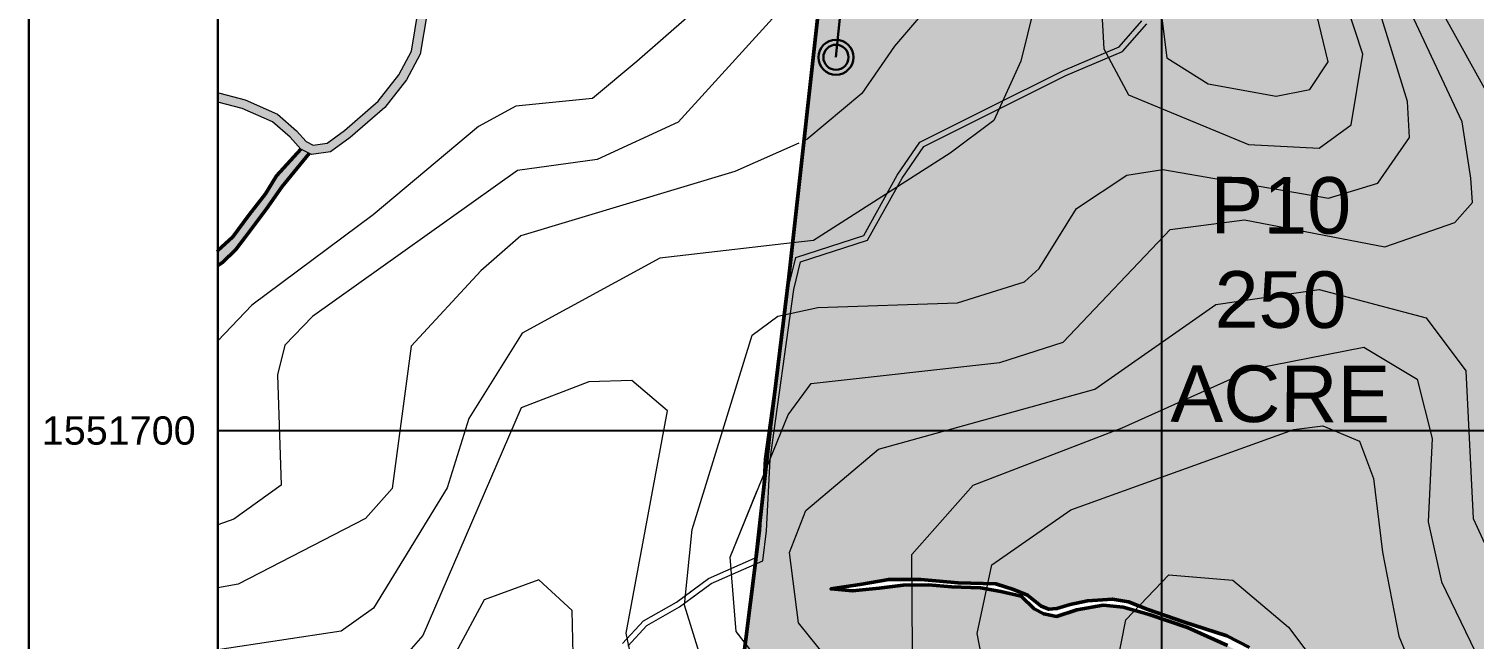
# Model space of a CAD drawing. Header units: metres. Extents: x 32505 to 230200, y 224018 to 1564544.
# Drawn here: x 222800 to 224331, y 1551479 to 1552126 of the extents above; entities that cross this region are included whole.
import ezdxf

# ---------------------------------------------------------------- set-up
doc = ezdxf.new("R2010")
doc.units = ezdxf.units.M
doc.linetypes.add('PHANTOM2', pattern=[1.25, 0.625, -0.125, 0.125, -0.125, 0.125, -0.125])
for name, color, linetype, lineweight in [('10 M CONTOUR', 8, 'Continuous', 9), ('2 M CONTOUR', 254, 'Continuous', 9), ('STREAM', 141, 'Continuous', 0)]:
    doc.layers.add(name, color=color, linetype=linetype, lineweight=lineweight)
for name, color, linetype in [('G_CART TRACK', 252, 'Continuous'), ('GRID', 7, 'Continuous'), ('VILLAGE BOUNDARY', 6, 'Continuous')]:
    doc.layers.add(name, color=color, linetype=linetype)
doc.styles.get("Standard").update_dxf_attribs({"font": 'arial.ttf'})

msp = doc.modelspace()

# ---------------------------------------------------------------- hatches: boundary and pattern name
at = {"layer": 'STREAM'}
h = msp.add_hatch(color=256, dxfattribs=at)
h.dxf.hatch_style = 1
h.paths.add_polyline_path([(223000, 1552058.2), (223000, 1552048.5), (223000.3, 1552048.4), (223025.8, 1552041.5), (223058.2, 1552027.4), (223076.8, 1552011), (223088, 1551998.6), (223099.4, 1551992.8), (223119.6, 1551995.6), (223140.5, 1552010.7), (223177.1, 1552042.6), (223200, 1552071.9), (223214.7, 1552099.2), (223221.9, 1552142.9), (223228.6, 1552159.9), (223237.1, 1552172.6), (223248.2, 1552177.2), (223274.7, 1552175.2), (223286, 1552174.9), (223297.9, 1552181), (223302.7, 1552196.3), (223310, 1552211.3), (223330.2, 1552227.9), (223366.2, 1552257), (223381, 1552271.8), (223418.2, 1552284), (223466.9, 1552321.9), (223507.5, 1552364.5), (223530.3, 1552395.7), (223560.9, 1552428.1), (223592.1, 1552450.9), (223619.6, 1552526.2), (223649.7, 1552541.7), (223666.2, 1552536.8), (223708.8, 1552532.9), (223742.4, 1552548.5), (223742.9, 1552596.7), (223724.8, 1552578.2), (223705, 1552572.1), (223670.9, 1552573.5), (223637.4, 1552570.1), (223612.2, 1552559.1), (223594.2, 1552540.4), (223575.3, 1552488), (223569.3, 1552463.9), (223558.6, 1552447.1), (223545.2, 1552434.4), (223529.1, 1552421.7), (223499.6, 1552389.6), (223420.6, 1552311.1), (223399.5, 1552297.9), (223379.5, 1552299.1), (223353.2, 1552293.9), (223341.6, 1552287.6), (223334.3, 1552275), (223302.7, 1552262.3), (223263.8, 1552264.5), (223205.9, 1552275), (223170.1, 1552313.8), (223127, 1552343.3), (223083.9, 1552369.5), (223047.1, 1552374.8), (223011.9, 1552362), (223000, 1552356.3), (223000, 1552335.2), (223002.3, 1552336.8), (223029.2, 1552353.2), (223052.7, 1552357.1), (223078.3, 1552353.3), (223099.4, 1552344.3), (223140.1, 1552314.9), (223171.7, 1552281.1), (223195, 1552260), (223211.1, 1552252.5), (223245.5, 1552248.2), (223284.6, 1552246.3), (223323.4, 1552251.7), (223350.3, 1552262.4), (223365.3, 1552269.6), (223360.2, 1552264.5), (223324.1, 1552235.4), (223302.3, 1552217.5), (223293.7, 1552199.9), (223289.9, 1552187.7), (223283.8, 1552184.6), (223275.2, 1552184.8), (223246.7, 1552187), (223230.8, 1552180.4), (223220.1, 1552164.4), (223212.5, 1552145.4), (223205.4, 1552102.4), (223191.9, 1552077.2), (223170, 1552049.3), (223134.5, 1552018.3), (223115.9, 1552004.8), (223101.1, 1552002.8), (223093.9, 1552006.4), (223083.6, 1552017.8), (223063.4, 1552035.7), (223029, 1552050.6), (223002.3, 1552057.9)])
at = {"layer": 'STREAM', "true_color": 0xffffdb}
h = msp.add_hatch(color=7, dxfattribs=at)
h.dxf.hatch_style = 1
h.paths.add_polyline_path([(224685.7, 1551811.7), (224691.4, 1551744.8), (224771.5, 1551722.9), (224837.9, 1551738.5), (224868.6, 1551771.4), (224961.9, 1551804), (224963.7, 1551806.2), (224965.8, 1551851.1), (224927.3, 1551888.6), (224844.5, 1551917.8), (224808.1, 1551852.8), (224716.9, 1551849.6), (224794.5, 1551943.8), (224714.1, 1551994.4), (224705.3, 1551992.1), (224705.1, 1552000.1), (224685.4, 1552012.5), (224611.1, 1552058.3), (224549.9, 1552093.9), (224510.8, 1552133), (224502.3, 1552187.3), (224518.6, 1552201.2), (223667.8, 1552201.2), (223666.6, 1552191.2), (223641.4, 1552191.2), (223605.2, 1551862.5), (223585.8, 1551703.5), (223569.5, 1551557.1), (223540.3, 1551324.5), (223642.4, 1551173.6), (223751.5, 1551025.5), (223761.4, 1551025.7), (223780.6, 1551021.2), (223804.6, 1551013), (223826.7, 1551002.4), (223838.8, 1551000.2), (223899.4, 1551002.6), (223960.9, 1551002.6), (223984.3, 1551005), (223994.6, 1551010), (224010.3, 1551024), (224010.3, 1551024.2), (223987, 1551020.4), (224016.1, 1551146.8), (223943.9, 1551220.4), (223949.4, 1551341.4), (224057.2, 1551324.1), (224092.7, 1551364.7), (224097.9, 1551365), (224104.7, 1551419.7), (224098, 1551448.1), (224085.8, 1551463.4), (224069.8, 1551471.9), (224027.4, 1551491.1), (223986.7, 1551505), (223959.2, 1551512.5), (223938.1, 1551514.7), (223910.4, 1551509.8), (223888.7, 1551502.8), (223875.2, 1551505.5), (223864.9, 1551510.9), (223851.3, 1551524.4), (223829.7, 1551529.3), (223808, 1551533.1), (223777.6, 1551534.2), (223753.2, 1551536.3), (223726.1, 1551535.8), (223700.7, 1551532.6), (223672.5, 1551529.8), (223649.7, 1551532), (223680.4, 1551536.7), (223710.9, 1551542.1), (223744.8, 1551541.8), (223784.5, 1551538.4), (223824.5, 1551537.4), (223843.1, 1551531.4), (223858, 1551525.3), (223872.6, 1551513.8), (223880.7, 1551510.4), (223889.2, 1551511.1), (223903, 1551515.4), (223921.6, 1551519.4), (223947.9, 1551521.1), (223964.8, 1551518.4), (223985.4, 1551510.2), (224023.1, 1551497.1), (224069.2, 1551482.1), (224093.1, 1551469.7), (224105.6, 1551454.2), (224108.2, 1551448.3), (224109.3, 1551457.1), (224214.1, 1551447), (224263.7, 1551428.4), (224218.4, 1551291.3), (224236.9, 1551258.8), (224272.1, 1551209.3), (224338.7, 1551193.4), (224321.2, 1551144.1), (224354.4, 1551114), (224393.7, 1551101.6), (224444.1, 1551136.7), (224470.9, 1551346), (224482.7, 1551529.5), (224575.5, 1551722.9), (224613.2, 1551807.6)])
at = {"layer": 'STREAM'}
h = msp.add_hatch(color=256, dxfattribs=at)
h.dxf.hatch_style = 1
edge = h.paths.add_edge_path()
edge.add_arc((223655, 1552095.9), 18.5, -96.1945, 263.8055)
h = msp.add_hatch(color=256, dxfattribs=at)
h.dxf.hatch_style = 1
h.paths.add_polyline_path([(223000, 1551891), (223000, 1551875), (223005, 1551878.1), (223019.1, 1551892), (223029.6, 1551905.5), (223051.7, 1551935.3), (223068.2, 1551958.7), (223097, 1551994), (223088, 1551998.6), (223062.4, 1551970), (223050.7, 1551951.1), (223033, 1551928.5), (223016.2, 1551905.3), (223000, 1551891)])

# ---------------------------------------------------------------- linework, layer by layer
at = {"color": 1, "lineweight": 50, "flags": 128}
for points in [[(224518.6, 1552201.2), (223667.8, 1552201.2), (223666.6, 1552191.2), (223641.4, 1552191.2), (223605.2, 1551862.5), (223585.8, 1551703.5), (223569.5, 1551557.1), (223540.3, 1551324.5)], [(224069.8, 1551471.9), (224027.4, 1551491.1), (223986.7, 1551505), (223959.2, 1551512.5), (223938.1, 1551514.7), (223910.4, 1551509.8), (223888.7, 1551502.8), (223875.2, 1551505.5), (223864.9, 1551510.9), (223851.3, 1551524.4), (223829.7, 1551529.3), (223808, 1551533.1), (223777.6, 1551534.2), (223753.2, 1551536.3), (223726.1, 1551535.8), (223700.7, 1551532.6), (223672.5, 1551529.8), (223649.7, 1551532), (223680.4, 1551536.7), (223710.9, 1551542.1), (223744.8, 1551541.8), (223784.5, 1551538.4), (223824.5, 1551537.4), (223843.1, 1551531.4), (223858, 1551525.3), (223872.6, 1551513.8), (223880.7, 1551510.4), (223889.2, 1551511.1), (223903, 1551515.4), (223921.6, 1551519.4), (223947.9, 1551521.1), (223964.8, 1551518.4), (223985.4, 1551510.2), (224023.1, 1551497.1), (224069.2, 1551482.1), (224093.1, 1551469.7)]]:
    msp.add_lwpolyline(points, dxfattribs=at)
at = {"layer": '10 M CONTOUR', "elevation": 430}
msp.add_lwpolyline([(223639.5, 1552184), (223620, 1552172.7), (223487.7, 1552027), (223402, 1551987.6), (223317.6, 1551975.7), (223100.5, 1551820.8), (223071, 1551790.6), (223063.4, 1551759.1), (223067.2, 1551642), (223017.2, 1551606), (223000, 1551600.1)], dxfattribs=at)
at = {"layer": '10 M CONTOUR'}
for points in [[(224401, 1551956.7, 430), (224277.8, 1552179.4, 430), (224153.9, 1552320.6, 430), (224104, 1552395, 430), (224044.1, 1552450.1, 430), (223952.7, 1552472.1, 430), (223861.5, 1552426.2, 430), (223792.5, 1552343.1, 430), (223704.2, 1552221.2, 430), (223639.5, 1552184, 430)], [(223704.5, 1551385.3, 430), (223615.3, 1551496, 430), (223605.7, 1551570.5, 430), (223623, 1551615.1, 430), (223700.2, 1551680.1, 430), (223929.2, 1551743.9, 430), (224057.5, 1551833.7, 430), (224167, 1551849.6, 430), (224280.2, 1551819.6, 430), (224322.5, 1551763.2, 430), (224330.3, 1551606.5, 430), (224364.8, 1551531.3, 430)]]:
    msp.add_polyline3d(points, dxfattribs=at)
at = {"layer": '2 M CONTOUR'}
for points, elevation in [([(223615.6, 1552004.8), (223547.8, 1551974.7), (223321.3, 1551906.6), (223278.9, 1551869.4), (223204.9, 1551789.5), (223184.9, 1551638.6), (223156.5, 1551606.5), (223021.7, 1551537.1), (223000, 1551533)], 432), ([(223609.1, 1551899), (223468.5, 1551882.8), (223322.6, 1551803.1), (223266, 1551712.7), (223243, 1551639.1), (223165.1, 1551511.5), (223131, 1551487.1), (223000, 1551467.5)], 434), ([(223359.5, 1550700), (223395.7, 1550709.3), (223428.5, 1550755.3), (223446.8, 1550853.7), (223429.5, 1550944.7), (223412.7, 1551019.9), (223446.5, 1551188.3), (223496.3, 1551324.9), (223474.6, 1551412.4), (223440.6, 1551448), (223432.8, 1551484.9), (223476.4, 1551720.7), (223438.6, 1551752.9), (223393.1, 1551751.5), (223321.7, 1551724), (223217.5, 1551482.4), (223172.9, 1551431.6), (223134.2, 1551409.4), (223000, 1551389.1)], 436)]:
    msp.add_lwpolyline(points, dxfattribs=dict(at, elevation=elevation))
for points in [[(223659.3, 1552342, 428), (223552.7, 1552186.9, 428), (223443.9, 1552091.4, 428), (223397.2, 1552052.1, 428), (223315.8, 1552043.9, 428), (223276.2, 1552022.4, 428), (223164.7, 1551928.6, 428), (223036.1, 1551833.1, 428), (223000, 1551795, 428)], [(223934.8, 1552174.1, 436), (223938.7, 1552105, 436), (223965, 1552055.9, 436), (224092.1, 1552003.4, 436), (224166.8, 1551999.4, 436), (224200.7, 1552024.3, 436), (224213.2, 1552099.2, 436), (224187.9, 1552177.1, 436), (224084.8, 1552251.1, 436), (223999.6, 1552254.8, 436), (223934.8, 1552174.1, 436)], [(223995.6, 1552174.1, 438), (224005.5, 1552095.4, 438), (224049.4, 1552067.6, 438), (224121.3, 1552054.5, 438), (224157, 1552061.8, 438), (224176.4, 1552091.2, 438), (224156.7, 1552173.5, 438), (224074.8, 1552198.4, 438), (224007.8, 1552190.1, 438), (223995.6, 1552174.1, 438)], [(223647.4, 1551359.9, 432), (223549.4, 1551486.9, 432), (223542.8, 1551565.7, 432), (223604.4, 1551716.7, 432), (223628.8, 1551749.9, 432), (223828.7, 1551772.3, 432), (223895.6, 1551793.6, 432), (224009.2, 1551913.2, 432), (224087.7, 1551923.6, 432), (224236.4, 1551894.9, 432), (224310.8, 1551920.5, 432), (224329.3, 1551941.7, 432), (224327.6, 1551967.8, 432), (224318.5, 1552027.3, 432), (224245.7, 1552183.1, 432)], [(223593.5, 1551821.2, 434), (223635.9, 1551830.6, 434), (223783.7, 1551835.6, 434), (223854.8, 1551857.7, 434), (223870.4, 1551871.9, 434), (223909.8, 1551935.5, 434), (223963.2, 1551970.9, 434), (224001.3, 1551976.9, 434), (224176.9, 1551946.6, 434), (224229.3, 1551962.5, 434), (224262.8, 1552010.8, 434), (224260.5, 1552049.1, 434), (224222.9, 1552171.7, 434)], [(223872.4, 1552179.5, 434), (223851, 1552091.9, 434), (223822.2, 1552028.8, 434), (223776.1, 1551994.1, 434), (223631.2, 1551901.6, 434), (223609.1, 1551899, 434)], [(223757.2, 1552154.7, 432), (223716.9, 1552107.8, 432), (223682.5, 1552057.6, 432), (223624.3, 1552008.7, 432), (223620.8, 1552007.1, 432)], [(223549.3, 1551396.5, 434), (223515, 1551448.6, 434), (223494.6, 1551514.8, 434), (223502.7, 1551595.1, 434), (223566.4, 1551801.1, 434), (223593.5, 1551821.2, 434)], [(223736.2, 1551466.3, 428), (223735.5, 1551568.6, 428), (223800.4, 1551642, 428), (223958.4, 1551703, 428), (224097.3, 1551765.5, 428), (224214.3, 1551788.5, 428), (224270.7, 1551754.4, 428), (224286.6, 1551691.4, 428), (224282.6, 1551603.1, 428), (224296.6, 1551539.6, 428), (224342.5, 1551444.4, 428)], [(223838.2, 1551311.4, 426), (223804.8, 1551484.7, 426), (223820.1, 1551557.5, 426), (223903.8, 1551615.8, 426), (224140, 1551700.9, 426), (224171, 1551705.1, 426), (224209.7, 1551688.8, 426), (224224.4, 1551649.2, 426), (224234, 1551571.1, 426), (224251.3, 1551481.8, 426), (224304.6, 1551352.1, 426)], [(223553.4, 1551481.6, 432), (223549.4, 1551486.9, 432), (223542.8, 1551565.7, 432), (223571.6, 1551636.2, 432)], [(223395.7, 1551104, 438), (223388, 1551237.6, 438), (223384.3, 1551305.6, 438), (223378.3, 1551384.7, 438), (223375.5, 1551508.9, 438), (223340.4, 1551541.6, 438), (223282.4, 1551520.4, 438), (223222.3, 1551408.8, 438), (223052.9, 1551330.9, 438), (223000, 1551272.8, 438)], [(223943.6, 1551404.1, 424), (223962, 1551499.2, 424), (224007.8, 1551546.8, 424), (224075.5, 1551541.3, 424), (224134.5, 1551491.4, 424), (224215.7, 1551383.7, 424)]]:
    msp.add_polyline3d(points, dxfattribs=at)
at = {"layer": 'G_CART TRACK', "lineweight": 15}
for points in [[(223429, 1551474), (223451, 1551498), (223486, 1551518), (223520, 1551543), (223572, 1551566), (223575.5, 1551594), (223579.5, 1551670), (223604.5, 1551850.5), (223612.5, 1551883.5), (223684.5, 1551907), (223720, 1551971), (223744, 1552006), (223816, 1552042), (223896, 1552082), (223955, 1552107), (223979.2, 1552134.5)], [(223434.5, 1551471.1), (223454.8, 1551493.3), (223489.3, 1551513), (223523, 1551537.8), (223577.5, 1551561.9), (223581.5, 1551593.5), (223585.5, 1551669.4), (223610.4, 1551849.4), (223617.5, 1551878.8), (223688.6, 1551902), (223725.1, 1551967.8), (223748.1, 1552001.3), (223818.7, 1552036.6), (223898.5, 1552076.5), (223958.6, 1552102), (223984.5, 1552131.5)], [(223500, 1551528.3), (223520, 1551543), (223572, 1551566), (223575.5, 1551594), (223579.5, 1551670), (223604.5, 1551850.5), (223612.5, 1551883.5), (223684.5, 1551907), (223720, 1551971), (223744, 1552006), (223816, 1552042), (223896, 1552082), (223955, 1552107), (223979.2, 1552134.5)], [(223500, 1551520.8), (223523, 1551537.8), (223577.5, 1551561.9), (223581.5, 1551593.5), (223585.5, 1551669.4), (223610.4, 1551849.4), (223617.5, 1551878.8), (223688.6, 1551902), (223725.1, 1551967.8), (223748.1, 1552001.3), (223818.7, 1552036.6), (223898.5, 1552076.5), (223958.6, 1552102), (223984.5, 1552131.5)]]:
    msp.add_lwpolyline(points, dxfattribs=at)
at = {"layer": 'GRID', "linetype": 'Continuous'}
for p, q in [((222800, 1563900), (222800, 1548339.6)), ((223000, 1563700), (223000, 1550700)), ((223000, 1563700), (223000, 1550700))]:
    msp.add_line(p, q, dxfattribs=at)
at = {"layer": 'GRID', "color": 254, "linetype": 'Continuous'}
for p, q in [((224000, 1563700), (224000, 1550700)), ((223000, 1551700), (230000, 1551700))]:
    msp.add_line(p, q, dxfattribs=at)
at = {"layer": 'GRID', "linetype": 'Continuous'}
for points in [[(222800, 1563900), (230200, 1563900), (230200, 1548339.6), (222800, 1548339.6)], [(223000, 1550700), (223000, 1563700), (230000, 1563700), (230000, 1550700)], [(223000, 1550700), (223000, 1563700), (230000, 1563700), (230000, 1550700)]]:
    msp.add_lwpolyline(points, close=True, dxfattribs=at)
at = {"layer": 'STREAM', "lineweight": 30}
msp.add_line((223655, 1552095.9), (223664.6, 1552191.2), dxfattribs=at)
at = {"layer": 'STREAM'}
for points in [[(223000, 1552058.2), (223002.3, 1552057.9), (223029, 1552050.6), (223063.4, 1552035.7), (223083.6, 1552017.8), (223093.9, 1552006.4), (223101.1, 1552002.8), (223115.9, 1552004.8), (223134.5, 1552018.3), (223170, 1552049.3), (223191.9, 1552077.2), (223205.4, 1552102.4), (223212.5, 1552145.4)], [(223221.9, 1552142.9), (223214.7, 1552099.2), (223200, 1552071.9), (223177.1, 1552042.6), (223140.5, 1552010.7), (223119.6, 1551995.6), (223099.4, 1551992.8), (223088, 1551998.6), (223076.8, 1552011), (223058.2, 1552027.4), (223025.8, 1552041.5), (223000.3, 1552048.4), (223000, 1552048.5)]]:
    msp.add_lwpolyline(points, dxfattribs=at)
at = {"layer": 'STREAM', "linetype": 'Continuous', "lineweight": 50}
for points in [[(223088, 1551998.6), (223062.4, 1551970), (223050.7, 1551951.1), (223033, 1551928.5), (223016.2, 1551905.3), (223000, 1551891), (223000, 1551891)], [(223088, 1551998.6), (223062.4, 1551970), (223050.7, 1551951.1), (223033, 1551928.5), (223016.2, 1551905.3), (223000, 1551891), (223000, 1551891)], [(223000, 1551875), (223005, 1551878.1), (223019.1, 1551892), (223029.6, 1551905.5), (223051.7, 1551935.3), (223068.2, 1551958.7), (223097, 1551994)], [(223000, 1551875), (223005, 1551878.1), (223019.1, 1551892), (223029.6, 1551905.5), (223051.7, 1551935.3), (223068.2, 1551958.7), (223097, 1551994)]]:
    msp.add_lwpolyline(points, dxfattribs=at)
at = {"layer": 'STREAM', "lineweight": 50}
msp.add_lwpolyline([(224093.1, 1551469.7), (224069.2, 1551482.1), (224023.1, 1551497.1), (223985.4, 1551510.2), (223964.8, 1551518.4), (223947.9, 1551521.1), (223921.6, 1551519.4), (223903, 1551515.4), (223889.2, 1551511.1), (223880.7, 1551510.4), (223872.6, 1551513.8), (223858, 1551525.3), (223843.1, 1551531.4), (223824.5, 1551537.4), (223784.5, 1551538.4), (223744.8, 1551541.8), (223710.9, 1551542.1), (223680.4, 1551536.7), (223649.7, 1551532), (223672.5, 1551529.8), (223700.7, 1551532.6), (223726.1, 1551535.8), (223753.2, 1551536.3), (223777.6, 1551534.2), (223808, 1551533.1), (223829.7, 1551529.3), (223851.3, 1551524.4), (223864.9, 1551510.9), (223875.2, 1551505.5), (223888.7, 1551502.8), (223910.4, 1551509.8), (223938.1, 1551514.7), (223959.2, 1551512.5), (223986.7, 1551505), (224027.4, 1551491.1), (224069.8, 1551471.9)], dxfattribs=at)
at = {"layer": 'STREAM', "lineweight": 30}
for radius in [18.5, 13.3]:
    msp.add_circle((223655, 1552095.9), radius, dxfattribs=at)
at = {"layer": 'VILLAGE BOUNDARY', "linetype": 'PHANTOM2', "lineweight": 30, "ltscale": 50}
msp.add_lwpolyline([(223540.3, 1551324.5), (223569.5, 1551557.1), (223585.8, 1551703.5), (223605.2, 1551862.5), (223614, 1551945), (223634.6, 1552134.5), (223664.3, 1552383.9), (223673, 1552453.4), (223662, 1552566.4), (223652.6, 1552653.9), (223632.8, 1552875.5), (223627.9, 1552918), (223614.7, 1553060.8), (223601.9, 1553196.2), (223595.3, 1553273.9), (223575.6, 1553413.1)], dxfattribs=at)

# ---------------------------------------------------------------- texts
at = {"color": 17, "insert": (224126.1, 1551838.5, -42), "char_height": 60, "width": 0.967, "attachment_point": 5, "rotation": 359.849}
msp.add_mtext('\\A1;{\\C1;P10\\P250 ACRE}', dxfattribs=at)
at = {"layer": 'GRID', "color": 242, "linetype": 'Continuous'}
msp.add_text('1551700', height=30, dxfattribs=at).set_placement((222813.6, 1551685))

doc.saveas('drawing.dxf')
